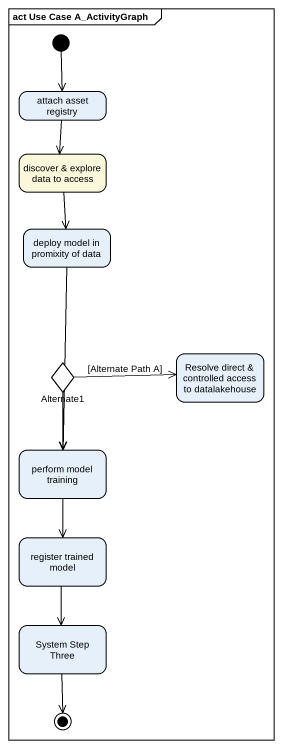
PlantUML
@startuml
mainframe act Use Case A_ActivityGraph
hide empty description
state "attach asset registry" as attach_asset_registry
state "discover & explore data to access" as discover_explore_data_to #FBF7DB
state "deploy model in promixity of data" as deploy_model_in_promixity
state Alternate1 <<choice>>
state "Resolve direct & controlled access to datalakehouse" as Resolve_direct_controlled
state "perform model training" as perform_model_training
state "register trained model" as register_trained_model
state "System Step Three" as System_Step_Three
[*] --> attach_asset_registry
attach_asset_registry --> discover_explore_data_to
discover_explore_data_to --> deploy_model_in_promixity
deploy_model_in_promixity --> perform_model_training
Alternate1 -right-> Resolve_direct_controlled : [Alternate Path A]
Alternate1 --> perform_model_training
perform_model_training --> register_trained_model
register_trained_model --> System_Step_Three
System_Step_Three --> [*]
@enduml
